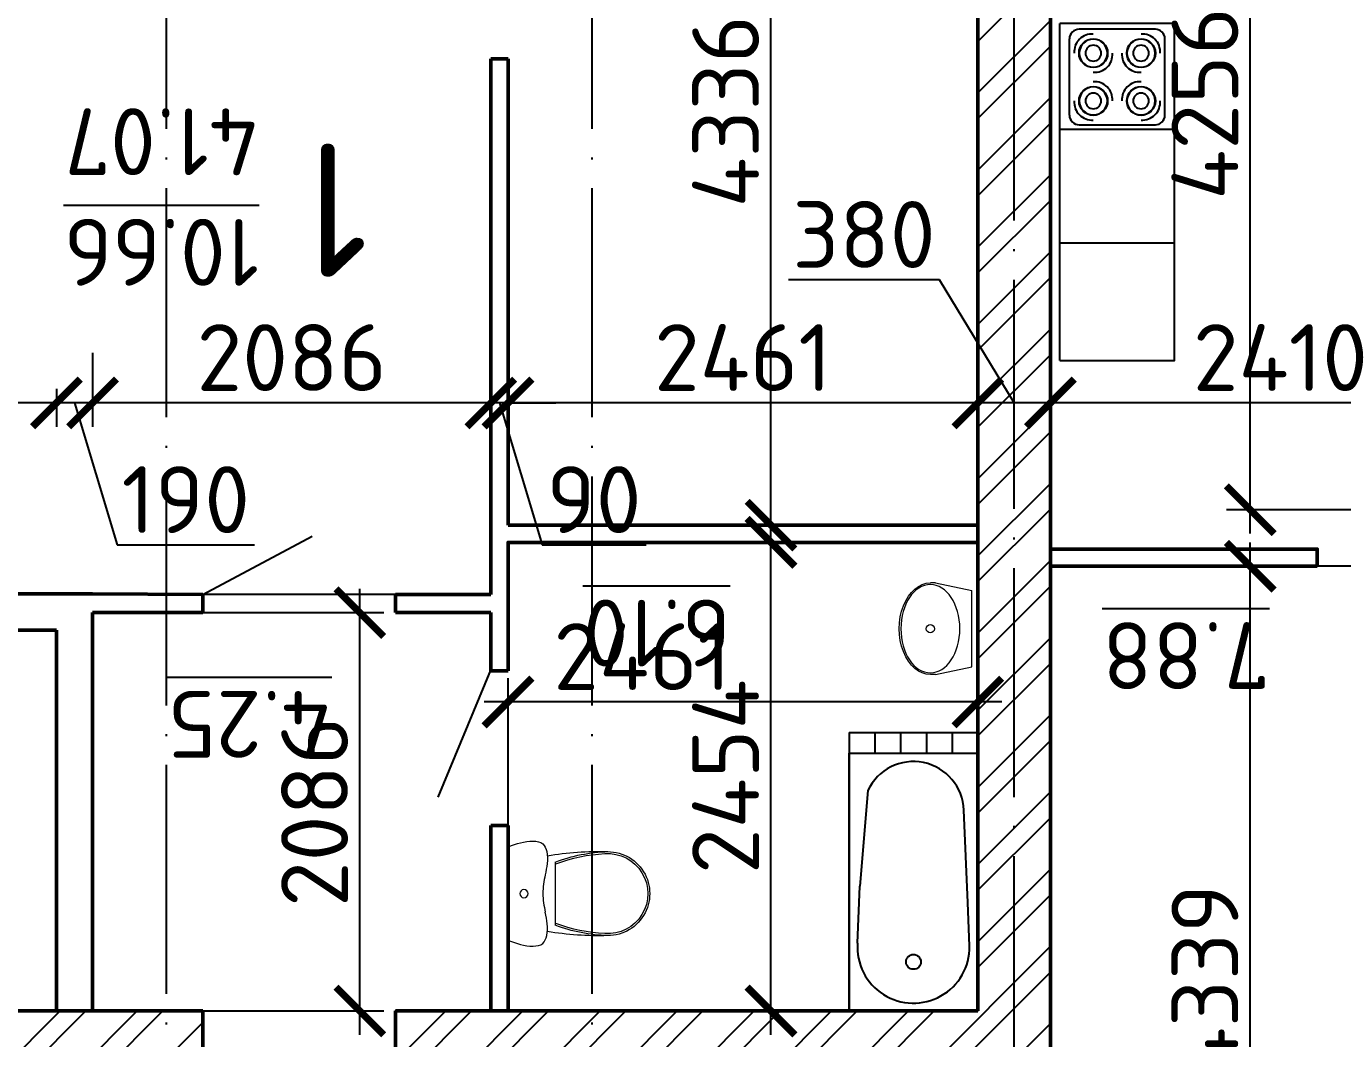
# Model space of a CAD drawing. Header units: millimetres. Extents: x -121275 to -95372, y 16759 to 40426.
# Drawn here: x -119533.9 to -119465, y 38768.8 to 38821.8 of the extents above; entities that cross this region are included whole.
import ezdxf

# ---------------------------------------------------------------- set-up
doc = ezdxf.new("R2010")
doc.units = ezdxf.units.MM
doc.header["$LTSCALE"] = 0.5
doc.linetypes.add('ACAD_ISO04W100', pattern=[30, 24, -3, 0, -3])
for name, color, linetype, lineweight in [('02', 5, 'Continuous', 18), ('построения', 6, 'Continuous', 25), ('Сантехника', 255, 'Continuous', 15), ('ТОНКИЕе', 7, 'Continuous', 25)]:
    doc.layers.add(name, color=color, linetype=linetype, lineweight=lineweight)
for name, color, linetype in [('kuhnja', 190, 'Continuous'), ('оси', 7, 'ACAD_ISO04W100'), ('размеры', 7, 'Continuous'), ('тонкие', 7, 'Continuous')]:
    doc.layers.add(name, color=color, linetype=linetype)
doc.styles.add('Наклонный', font='isocpeur.ttf', dxfattribs={"height": 3.5})
doc.dimstyles.new('СТРОИТЕЛЬНЫЙ', dxfattribs={"dimtxt": 3.5, "dimasz": 2.5, "dimexe": 1.25, "dimexo": 0.625, "dimtad": 1, "dimdec": 0, "dimlfac": 100, "dimdsep": 46, "dimtxsty": 'Наклонный', "dimblk1": 'ARCHTICK', "dimblk2": 'ARCHTICK', "dimsah": 1, "dimcen": 0, "dimdle": 1.25, "dimadec": 0, "dimazin": 0, "dimtfac": 0.75, "dimtdec": 0, "dimtmove": 0, "dimatfit": 3, "dimldrblk": 'ARCHTICK', "dimfxl": 1, "dimtolj": 1, "dimtzin": 0, "dimarcsym": 0})
pattern_1 = [(225, (-239619.492, 77178.1024), (2.02055763, -2.02055763), []), (225, (-239620.839, 77178.1024), (2.02055763, -2.02055763), [])]

# ---------------------------------------------------------------- blocks, each defined once
blk = doc.blocks.new('A$C010B7E6C')
at = {"layer": 'Сантехника'}
for p, q in [((738.7, 520.7), (738.7, 29.3)), ((493.7, 440.5), (493.7, 109.6))]:
    blk.add_line(p, q, dxfattribs=at)
blk.add_circle((657.8, 275), 21.7, dxfattribs=at)
for centre, radius, start, end in [((218.7, 275), 220, 85.79897, 274.20103), ((218.7, 275), 210, 85.79897, 274.20103), ((266.3, -1145.5), 1641.2, 80.55729, 91.66188), ((196.2, -339.2), 834.5, 69.11151, 88.45313), ((196.1, -339.3), 824.6, 69.11242, 87.36208), ((196.2, 889.2), 834.5, 271.54687, 290.88849), ((266.3, 1695.5), 1641.2, 268.33812, 279.44271), ((196.1, 889.3), 824.6, 272.63792, 290.88758)]:
    blk.add_arc(centre, radius, start, end, dxfattribs=at)
for points in [[(738.7, 520.7), (608.7, 550), (558.7, 536.1), (538.7, 495), (546.7, 372.7)], [(546.7, 372.7), (558.7, 275), (546.5, 177.3)], [(738.7, 29.3), (608.7, 0), (558.7, 14), (538.7, 55), (546.5, 177.3)]]:
    blk.add_spline(points, degree=3, dxfattribs=at)
blk = doc.blocks.new('A$C456D3840')
at = {"layer": 'Сантехника'}
for p, q in [((189.3, 480), (162.4, 480)), ((189.3, 480), (379.3, 440.1)), ((379.3, 39.9), (379.3, 440.1)), ((189.3, 0), (162.4, 0)), ((189.3, 0), (379.3, 39.9))]:
    blk.add_line(p, q, dxfattribs=at)
blk.add_circle((162.4, 240), 21.7, dxfattribs=at)
at = {"layer": 'Сантехника', "extrusion": (0, 0, -1)}
blk.add_ellipse((162.4, 240), major_axis=(0, -240), ratio=0.679586, start_param=0, end_param=3.141593, dxfattribs=at)
blk.add_ellipse((162.4, 240), major_axis=(0, -231.3), ratio=0.667472, dxfattribs=at)
blk = doc.blocks.new('_ArchTick')
at = {"color": 0, "linetype": 'ByBlock', "const_width": 0.15}
blk.add_lwpolyline([(-0.5, -0.5), (0.5, 0.5)], dxfattribs=at)
blk = doc.blocks.new('*D1226')
at = {"layer": 'Defpoints', "color": 0, "transparency": 16777216}
for p in [(-119480.276, 38806.752), (-119456.175, 38805.148), (-119480.276, 38802.048)]:
    blk.add_point(p, dxfattribs=at)
at = {"layer": 'размеры', "color": 0, "lineweight": -2, "transparency": 16777216}
for p, q in [((-119480.276, 38806.127), (-119480.276, 38800.798)), ((-119456.175, 38804.523), (-119456.175, 38800.798)), ((-119454.925, 38802.048), (-119481.526, 38802.048))]:
    blk.add_line(p, q, dxfattribs=at)
at = {"layer": 'размеры', "color": 0, "lineweight": -2, "transparency": 16777216, "xscale": 2.5, "yscale": 2.5, "zscale": 2.5, "rotation": 180}
blk.add_blockref('_ArchTick', (-119480.276, 38802.048), dxfattribs=at)
at = {"layer": 'размеры', "color": 0, "lineweight": -2, "transparency": 16777216, "xscale": 2.5, "yscale": 2.5, "zscale": 2.5}
blk.add_blockref('_ArchTick', (-119456.175, 38802.048), dxfattribs=at)
at = {"layer": 'размеры', "color": 0, "transparency": 16777216, "insert": (-119468.225, 38804.423), "char_height": 3.5, "attachment_point": 5, "style": 'Наклонный'}
blk.add_mtext('\\A1;2410', dxfattribs=at)
blk = doc.blocks.new('*D1227')
at = {"layer": 'Defpoints', "color": 0, "transparency": 16777216}
for p in [(-119484.076, 38808.005), (-119480.276, 38806.752), (-119484.076, 38802.048)]:
    blk.add_point(p, dxfattribs=at)
at = {"layer": 'размеры', "color": 0, "lineweight": -2, "transparency": 16777216}
for p, q in [((-119486.09, 38808.495), (-119493.99, 38808.495)), ((-119482.176, 38802.048), (-119486.09, 38808.495)), ((-119484.076, 38807.38), (-119484.076, 38800.798)), ((-119480.276, 38806.127), (-119480.276, 38800.798)), ((-119479.026, 38802.048), (-119485.326, 38802.048))]:
    blk.add_line(p, q, dxfattribs=at)
at = {"layer": 'размеры', "color": 0, "lineweight": -2, "transparency": 16777216, "xscale": 2.5, "yscale": 2.5, "zscale": 2.5, "rotation": 180}
blk.add_blockref('_ArchTick', (-119484.076, 38802.048), dxfattribs=at)
at = {"layer": 'размеры', "color": 0, "lineweight": -2, "transparency": 16777216, "xscale": 2.5, "yscale": 2.5, "zscale": 2.5}
blk.add_blockref('_ArchTick', (-119480.276, 38802.048), dxfattribs=at)
at = {"layer": 'размеры', "color": 0, "transparency": 16777216, "insert": (-119490.04, 38810.87), "char_height": 3.5, "attachment_point": 5, "style": 'Наклонный'}
blk.add_mtext('\\A1;380', dxfattribs=at)
blk = doc.blocks.new('*D1228')
at = {"layer": 'Defpoints', "color": 0, "transparency": 16777216}
for p in [(-119508.689, 38808.005), (-119484.076, 38808.005), (-119508.689, 38802.048)]:
    blk.add_point(p, dxfattribs=at)
at = {"layer": 'размеры', "color": 0, "lineweight": -2, "transparency": 16777216}
for p, q in [((-119508.689, 38807.38), (-119508.689, 38800.798)), ((-119484.076, 38807.38), (-119484.076, 38800.798)), ((-119482.826, 38802.048), (-119509.939, 38802.048))]:
    blk.add_line(p, q, dxfattribs=at)
at = {"layer": 'размеры', "color": 0, "lineweight": -2, "transparency": 16777216, "xscale": 2.5, "yscale": 2.5, "zscale": 2.5, "rotation": 180}
blk.add_blockref('_ArchTick', (-119508.689, 38802.048), dxfattribs=at)
at = {"layer": 'размеры', "color": 0, "lineweight": -2, "transparency": 16777216, "xscale": 2.5, "yscale": 2.5, "zscale": 2.5}
blk.add_blockref('_ArchTick', (-119484.076, 38802.048), dxfattribs=at)
at = {"layer": 'размеры', "color": 0, "transparency": 16777216, "insert": (-119496.382, 38804.423), "char_height": 3.5, "attachment_point": 5, "style": 'Наклонный'}
blk.add_mtext('\\A1;2461', dxfattribs=at)
blk = doc.blocks.new('*D1229')
at = {"layer": 'Defpoints', "color": 0, "transparency": 16777216}
for p in [(-119508.689, 38808.005), (-119509.589, 38804.322), (-119509.589, 38802.048)]:
    blk.add_point(p, dxfattribs=at)
at = {"layer": 'размеры', "color": 0, "lineweight": -2, "transparency": 16777216}
for p, q in [((-119508.689, 38807.38), (-119508.689, 38800.798)), ((-119509.589, 38803.697), (-119509.589, 38800.798)), ((-119509.589, 38802.048), (-119512.089, 38802.048)), ((-119508.689, 38802.048), (-119509.589, 38802.048)), ((-119508.689, 38802.048), (-119509.589, 38802.048)), ((-119509.139, 38802.048), (-119506.908, 38794.61)), ((-119508.689, 38802.048), (-119506.189, 38802.048)), ((-119506.908, 38794.61), (-119501.458, 38794.61))]:
    blk.add_line(p, q, dxfattribs=at)
at = {"layer": 'размеры', "color": 0, "lineweight": -2, "transparency": 16777216, "xscale": 2.5, "yscale": 2.5, "zscale": 2.5}
blk.add_blockref('_ArchTick', (-119509.589, 38802.048), dxfattribs=at)
at = {"layer": 'размеры', "color": 0, "lineweight": -2, "transparency": 16777216, "xscale": 2.5, "yscale": 2.5, "zscale": 2.5, "rotation": 180}
blk.add_blockref('_ArchTick', (-119508.689, 38802.048), dxfattribs=at)
at = {"layer": 'размеры', "color": 0, "transparency": 16777216, "insert": (-119504.183, 38796.985), "char_height": 3.5, "attachment_point": 5, "style": 'Наклонный'}
blk.add_mtext('\\A1;90', dxfattribs=at)
blk = doc.blocks.new('*D1230')
at = {"layer": 'Defpoints', "color": 0, "transparency": 16777216}
for p in [(-119509.589, 38804.322), (-119530.449, 38803.406), (-119530.449, 38802.048)]:
    blk.add_point(p, dxfattribs=at)
at = {"layer": 'размеры', "color": 0, "lineweight": -2, "transparency": 16777216}
for p, q in [((-119509.589, 38803.697), (-119509.589, 38800.798)), ((-119530.449, 38802.781), (-119530.449, 38800.798)), ((-119508.339, 38802.048), (-119531.699, 38802.048))]:
    blk.add_line(p, q, dxfattribs=at)
at = {"layer": 'размеры', "color": 0, "lineweight": -2, "transparency": 16777216, "xscale": 2.5, "yscale": 2.5, "zscale": 2.5, "rotation": 180}
blk.add_blockref('_ArchTick', (-119530.449, 38802.048), dxfattribs=at)
at = {"layer": 'размеры', "color": 0, "lineweight": -2, "transparency": 16777216, "xscale": 2.5, "yscale": 2.5, "zscale": 2.5}
blk.add_blockref('_ArchTick', (-119509.589, 38802.048), dxfattribs=at)
at = {"layer": 'размеры', "color": 0, "transparency": 16777216, "insert": (-119520.019, 38804.423), "char_height": 3.5, "attachment_point": 5, "style": 'Наклонный'}
blk.add_mtext('\\A1;2086', dxfattribs=at)
blk = doc.blocks.new('*D1231')
at = {"layer": 'Defpoints', "color": 0, "transparency": 16777216}
for p in [(-119530.449, 38805.306), (-119532.349, 38803.406), (-119532.349, 38802.048)]:
    blk.add_point(p, dxfattribs=at)
at = {"layer": 'размеры', "color": 0, "lineweight": -2, "transparency": 16777216}
for p, q in [((-119530.449, 38804.681), (-119530.449, 38800.798)), ((-119532.349, 38802.781), (-119532.349, 38800.798)), ((-119529.199, 38802.048), (-119533.599, 38802.048)), ((-119531.399, 38802.048), (-119529.168, 38794.61)), ((-119529.168, 38794.61), (-119521.968, 38794.61))]:
    blk.add_line(p, q, dxfattribs=at)
at = {"layer": 'размеры', "color": 0, "lineweight": -2, "transparency": 16777216, "xscale": 2.5, "yscale": 2.5, "zscale": 2.5, "rotation": 180}
blk.add_blockref('_ArchTick', (-119532.349, 38802.048), dxfattribs=at)
at = {"layer": 'размеры', "color": 0, "lineweight": -2, "transparency": 16777216, "xscale": 2.5, "yscale": 2.5, "zscale": 2.5}
blk.add_blockref('_ArchTick', (-119530.449, 38802.048), dxfattribs=at)
at = {"layer": 'размеры', "color": 0, "transparency": 16777216, "insert": (-119525.568, 38796.985), "char_height": 3.5, "attachment_point": 5, "style": 'Наклонный'}
blk.add_mtext('\\A1;190', dxfattribs=at)
blk = doc.blocks.new('*D1232')
at = {"layer": 'Defpoints', "color": 0, "transparency": 16777216}
for p in [(-119552.276, 38803.406), (-119532.349, 38803.406), (-119552.276, 38802.048)]:
    blk.add_point(p, dxfattribs=at)
at = {"layer": 'размеры', "color": 0, "lineweight": -2, "transparency": 16777216}
for p, q in [((-119552.276, 38802.781), (-119552.276, 38800.798)), ((-119532.349, 38802.781), (-119532.349, 38800.798)), ((-119531.099, 38802.048), (-119553.526, 38802.048))]:
    blk.add_line(p, q, dxfattribs=at)
at = {"layer": 'размеры', "color": 0, "lineweight": -2, "transparency": 16777216, "xscale": 2.5, "yscale": 2.5, "zscale": 2.5, "rotation": 180}
blk.add_blockref('_ArchTick', (-119552.276, 38802.048), dxfattribs=at)
at = {"layer": 'размеры', "color": 0, "lineweight": -2, "transparency": 16777216, "xscale": 2.5, "yscale": 2.5, "zscale": 2.5}
blk.add_blockref('_ArchTick', (-119532.349, 38802.048), dxfattribs=at)
at = {"layer": 'размеры', "color": 0, "transparency": 16777216, "insert": (-119542.312, 38804.423), "char_height": 3.5, "attachment_point": 5, "style": 'Наклонный'}
blk.add_mtext('\\A1;1993', dxfattribs=at)
blk = doc.blocks.new('*D1258')
at = {"layer": 'Defpoints', "color": 0, "transparency": 16777216}
for p in [(-119469.804, 38793.494), (-119458.586, 38793.494), (-119472.564, 38750.103)]:
    blk.add_point(p, dxfattribs=at)
at = {"layer": 'размеры', "color": 0, "lineweight": -2, "transparency": 16777216}
for p, q in [((-119469.804, 38748.853), (-119469.804, 38794.744)), ((-119459.211, 38793.494), (-119471.054, 38793.494)), ((-119471.939, 38750.103), (-119468.554, 38750.103))]:
    blk.add_line(p, q, dxfattribs=at)
at = {"layer": 'размеры', "color": 0, "lineweight": -2, "transparency": 16777216, "xscale": 2.5, "yscale": 2.5, "zscale": 2.5}
for p, rotation in [((-119469.804, 38793.494), 90), ((-119469.804, 38750.103), 270)]:
    blk.add_blockref('_ArchTick', p, dxfattribs=dict(at, rotation=rotation))
at = {"layer": 'размеры', "color": 0, "transparency": 16777216, "insert": (-119472.179, 38771.799), "char_height": 3.5, "attachment_point": 5, "rotation": 90, "style": 'Наклонный'}
blk.add_mtext('\\A1;4339', dxfattribs=at)
blk = doc.blocks.new('*D1259')
at = {"layer": 'Defpoints', "color": 0, "transparency": 16777216}
for p in [(-119469.804, 38839.014), (-119443.705, 38839.014), (-119443.705, 38796.457)]:
    blk.add_point(p, dxfattribs=at)
at = {"layer": 'размеры', "color": 0, "lineweight": -2, "transparency": 16777216}
for p, q in [((-119469.804, 38795.207), (-119469.804, 38840.264)), ((-119444.33, 38839.014), (-119471.054, 38839.014)), ((-119444.33, 38796.457), (-119471.054, 38796.457))]:
    blk.add_line(p, q, dxfattribs=at)
at = {"layer": 'размеры', "color": 0, "lineweight": -2, "transparency": 16777216, "xscale": 2.5, "yscale": 2.5, "zscale": 2.5}
for p, rotation in [((-119469.804, 38839.014), 90), ((-119469.804, 38796.457), 270)]:
    blk.add_blockref('_ArchTick', p, dxfattribs=dict(at, rotation=rotation))
at = {"layer": 'размеры', "color": 0, "transparency": 16777216, "insert": (-119472.179, 38817.735), "char_height": 3.5, "attachment_point": 5, "rotation": 90, "style": 'Наклонный'}
blk.add_mtext('\\A1;4256', dxfattribs=at)
blk = doc.blocks.new('*D1436')
at = {"layer": 'Defpoints', "color": 0, "transparency": 16777216}
for p in [(-119494.913, 38839.003), (-119484.076, 38839.003), (-119484.076, 38795.647)]:
    blk.add_point(p, dxfattribs=at)
at = {"layer": 'размеры', "color": 0, "lineweight": -2, "transparency": 16777216}
for p, q in [((-119494.913, 38794.397), (-119494.913, 38840.253)), ((-119484.701, 38839.003), (-119496.163, 38839.003)), ((-119484.701, 38795.647), (-119496.163, 38795.647))]:
    blk.add_line(p, q, dxfattribs=at)
at = {"layer": 'размеры', "color": 0, "lineweight": -2, "transparency": 16777216, "xscale": 2.5, "yscale": 2.5, "zscale": 2.5}
for p, rotation in [((-119494.913, 38839.003), 90), ((-119494.913, 38795.647), 270)]:
    blk.add_blockref('_ArchTick', p, dxfattribs=dict(at, rotation=rotation))
at = {"layer": 'размеры', "color": 0, "transparency": 16777216, "insert": (-119497.288, 38817.325), "char_height": 3.5, "attachment_point": 5, "rotation": 90, "style": 'Наклонный'}
blk.add_mtext('\\A1;4336', dxfattribs=at)
blk = doc.blocks.new('*D1260')
at = {"layer": 'Defpoints', "color": 0, "transparency": 16777216}
for p in [(-119507.594, 38794.747), (-119494.913, 38794.747), (-119507.594, 38770.203)]:
    blk.add_point(p, dxfattribs=at)
at = {"layer": 'размеры', "color": 0, "lineweight": -2, "transparency": 16777216}
for p, q in [((-119494.913, 38768.953), (-119494.913, 38795.997)), ((-119506.969, 38794.747), (-119493.663, 38794.747)), ((-119506.969, 38770.203), (-119493.663, 38770.203))]:
    blk.add_line(p, q, dxfattribs=at)
at = {"layer": 'размеры', "color": 0, "lineweight": -2, "transparency": 16777216, "xscale": 2.5, "yscale": 2.5, "zscale": 2.5}
for p, rotation in [((-119494.913, 38794.747), 90), ((-119494.913, 38770.203), 270)]:
    blk.add_blockref('_ArchTick', p, dxfattribs=dict(at, rotation=rotation))
at = {"layer": 'размеры', "color": 0, "transparency": 16777216, "insert": (-119497.288, 38782.475), "char_height": 3.5, "attachment_point": 5, "rotation": 90, "style": 'Наклонный'}
blk.add_mtext('\\A1;2454', dxfattribs=at)
blk = doc.blocks.new('*D1437')
at = {"layer": 'Defpoints', "color": 0, "transparency": 16777216}
for p in [(-119508.689, 38786.387), (-119508.689, 38770.203), (-119484.076, 38770.203)]:
    blk.add_point(p, dxfattribs=at)
at = {"layer": 'размеры', "color": 0, "lineweight": -2, "transparency": 16777216}
for p, q in [((-119508.689, 38770.828), (-119508.689, 38787.637)), ((-119484.076, 38770.828), (-119484.076, 38787.637)), ((-119482.826, 38786.387), (-119509.939, 38786.387))]:
    blk.add_line(p, q, dxfattribs=at)
at = {"layer": 'размеры', "color": 0, "lineweight": -2, "transparency": 16777216, "xscale": 2.5, "yscale": 2.5, "zscale": 2.5, "rotation": 180}
blk.add_blockref('_ArchTick', (-119508.689, 38786.387), dxfattribs=at)
at = {"layer": 'размеры', "color": 0, "lineweight": -2, "transparency": 16777216, "xscale": 2.5, "yscale": 2.5, "zscale": 2.5}
blk.add_blockref('_ArchTick', (-119484.076, 38786.387), dxfattribs=at)
at = {"layer": 'размеры', "color": 0, "transparency": 16777216, "insert": (-119501.658, 38788.762), "char_height": 3.5, "attachment_point": 5, "style": 'Наклонный'}
blk.add_mtext('\\A1;2461', dxfattribs=at)
blk = doc.blocks.new('*D1438')
at = {"layer": 'Defpoints', "color": 0, "transparency": 16777216}
for p in [(-119530.449, 38791.065), (-119516.447, 38791.065), (-119530.449, 38770.203)]:
    blk.add_point(p, dxfattribs=at)
at = {"layer": 'размеры', "color": 0, "lineweight": -2, "transparency": 16777216}
for p, q in [((-119516.447, 38768.953), (-119516.447, 38792.315)), ((-119529.824, 38791.065), (-119515.197, 38791.065)), ((-119529.824, 38770.203), (-119515.197, 38770.203))]:
    blk.add_line(p, q, dxfattribs=at)
at = {"layer": 'размеры', "color": 0, "lineweight": -2, "transparency": 16777216, "xscale": 2.5, "yscale": 2.5, "zscale": 2.5}
for p, rotation in [((-119516.447, 38791.065), 90), ((-119516.447, 38770.203), 270)]:
    blk.add_blockref('_ArchTick', p, dxfattribs=dict(at, rotation=rotation))
at = {"layer": 'размеры', "color": 0, "transparency": 16777216, "insert": (-119518.822, 38780.634), "char_height": 3.5, "attachment_point": 5, "rotation": 90, "style": 'Наклонный'}
blk.add_mtext('\\A1;2086', dxfattribs=at)
blk = doc.blocks.new('*D1263')
at = {"layer": 'Defpoints', "color": 0, "transparency": 16777216}
for p in [(-119537.758, 38839.023), (-119510.637, 38839.023), (-119510.637, 38792.013)]:
    blk.add_point(p, dxfattribs=at)
at = {"layer": 'размеры', "color": 0, "lineweight": -2, "transparency": 16777216}
for p, q in [((-119537.758, 38790.763), (-119537.758, 38840.273)), ((-119511.262, 38839.023), (-119539.008, 38839.023)), ((-119511.262, 38792.013), (-119539.008, 38792.013))]:
    blk.add_line(p, q, dxfattribs=at)
at = {"layer": 'размеры', "color": 0, "lineweight": -2, "transparency": 16777216, "xscale": 2.5, "yscale": 2.5, "zscale": 2.5}
for p, rotation in [((-119537.758, 38839.023), 90), ((-119537.758, 38792.013), 270)]:
    blk.add_blockref('_ArchTick', p, dxfattribs=dict(at, rotation=rotation))
at = {"layer": 'размеры', "color": 0, "transparency": 16777216, "insert": (-119540.133, 38815.518), "char_height": 3.5, "attachment_point": 5, "rotation": 90, "style": 'Наклонный'}
blk.add_mtext('\\A1;4701', dxfattribs=at)

msp = doc.modelspace()

# ---------------------------------------------------------------- hatches: boundary and pattern name
at = {"layer": 'тонкие', "transparency": 33554687}
h = msp.add_hatch(dxfattribs=at)
h.set_pattern_fill('ANSI32', color=6, scale=0.3, angle=180)
h.set_pattern_definition(pattern_1)
h.paths.add_polyline_path([(-119480.276, 38756.303), (-119484.076, 38756.239), (-119484.076, 38745.003), (-119480.276, 38745.003)])
h.paths.add_polyline_path([(-119480.276, 38766.403), (-119514.576, 38766.403), (-119514.576, 38770.203), (-119484.076, 38770.203), (-119484.076, 38839.003), (-119492.845, 38839.01), (-119492.845, 38840.303), (-119465.651, 38840.303), (-119465.651, 38839.016), (-119480.276, 38839.029)])
h = msp.add_hatch(dxfattribs=at)
h.set_pattern_fill('ANSI32', color=6, scale=0.3, angle=180)
h.set_pattern_definition(pattern_1)
h.paths.add_polyline_path([(-119524.676, 38746.503), (-119504.276, 38746.503), (-119504.276, 38749.003), (-119524.676, 38749.003)])
h.paths.add_polyline_path([(-119504.276, 38746.503), (-119501.675, 38746.503), (-119501.675, 38749.003), (-119504.276, 38749.003)])
h.paths.add_polyline_path([(-119535.727, 38746.503), (-119526.576, 38746.503), (-119526.576, 38749.003), (-119535.727, 38749.003)])
h.paths.add_polyline_path([(-119535.727, 38745.203), (-119528.476, 38745.203), (-119528.476, 38705.303), (-119526.576, 38705.303), (-119526.576, 38746.503), (-119535.727, 38746.503)])
h.paths.add_polyline_path([(-119526.576, 38746.503), (-119524.676, 38746.503), (-119524.676, 38749.003), (-119526.576, 38749.003)])
h.paths.add_polyline_path([(-119554.176, 38746.503), (-119547.827, 38746.503), (-119547.827, 38749.003), (-119553.676, 38749.003), (-119553.676, 38751.629), (-119554.176, 38751.629)])
h.paths.add_polyline_path([(-119557.476, 38746.503), (-119554.176, 38746.503), (-119554.176, 38751.629), (-119557.476, 38751.629)])
h.paths.add_polyline_path([(-119554.176, 38705.303), (-119553.676, 38705.303), (-119553.676, 38706.603), (-119553.676, 38745.203), (-119547.827, 38745.203), (-119547.827, 38746.503), (-119554.176, 38746.503)])
h.paths.add_polyline_path([(-119557.476, 38706.603), (-119564.641, 38706.603), (-119564.641, 38705.303), (-119554.176, 38705.303), (-119554.176, 38746.503), (-119557.476, 38746.503)])
h.paths.add_polyline_path([(-119464.276, 38768.303), (-119411.376, 38768.303), (-119411.376, 38770.203), (-119464.276, 38770.203)])
h.paths.add_polyline_path([(-119464.276, 38766.403), (-119462.376, 38766.403), (-119411.376, 38766.403), (-119411.376, 38768.303), (-119464.276, 38768.303)])
h.paths.add_polyline_path([(-119537.176, 38768.303), (-119526.576, 38768.303), (-119526.576, 38770.203), (-119530.449, 38770.203), (-119537.176, 38770.203)])
h.paths.add_polyline_path([(-119537.176, 38766.403), (-119526.576, 38766.403), (-119526.576, 38768.303), (-119537.176, 38768.303)])
h.paths.add_polyline_path([(-119526.576, 38766.403), (-119524.676, 38766.403), (-119524.676, 38768.303), (-119526.576, 38768.303)])
h.paths.add_polyline_path([(-119526.576, 38768.303), (-119524.676, 38768.303), (-119524.676, 38770.203), (-119526.576, 38770.203)])
h.paths.add_polyline_path([(-119554.176, 38768.303), (-119547.276, 38768.303), (-119547.276, 38770.203), (-119552.276, 38770.203), (-119552.276, 38774.132), (-119554.176, 38774.132)])
h.paths.add_polyline_path([(-119554.176, 38761.729), (-119553.676, 38761.729), (-119553.676, 38766.403), (-119547.276, 38766.403), (-119547.276, 38768.303), (-119554.176, 38768.303)])
h.paths.add_polyline_path([(-119556.076, 38770.203), (-119649.438, 38770.203), (-119649.438, 38768.303), (-119554.176, 38768.303), (-119554.176, 38774.132), (-119556.076, 38774.132)])
h.paths.add_polyline_path([(-119649.438, 38766.403), (-119557.476, 38766.403), (-119557.476, 38761.729), (-119554.176, 38761.729), (-119554.176, 38768.303), (-119649.438, 38768.303)])
h.paths.add_polyline_path([(-119482.176, 38705.303), (-119480.276, 38705.303), (-119480.276, 38745.003), (-119482.176, 38745.003)])
h.paths.add_polyline_path([(-119484.076, 38705.303), (-119482.176, 38705.303), (-119482.176, 38745.003), (-119484.076, 38745.003)])
h.paths.add_polyline_path([(-119482.176, 38693.703), (-119480.276, 38693.703), (-119480.276, 38705.303), (-119482.176, 38705.303)])
h.paths.add_polyline_path([(-119484.076, 38693.703), (-119482.176, 38693.703), (-119482.176, 38705.303), (-119484.076, 38705.303)])
h.paths.add_polyline_path([(-119524.676, 38705.303), (-119524.676, 38746.503), (-119526.576, 38746.503), (-119526.576, 38705.303)])

# ---------------------------------------------------------------- linework, layer by layer
at = {"layer": 'kuhnja', "color": 6, "linetype": 'Continuous'}
for p, q in [((-119480.276, 38821.429), (-119480.276, 38839.029)), ((-119480.276, 38803.266), (-119480.276, 38821.429)), ((-119479.776, 38804.266), (-119479.776, 38821.929))]:
    msp.add_line(p, q, dxfattribs=at)
at = {"layer": 'kuhnja', "color": 6, "ltscale": 600}
msp.add_line((-119479.276, 38817.116), (-119479.276, 38821.116), dxfattribs=at)
msp.add_lwpolyline([(-119479.276, 38817.116, 0.414214), (-119478.776, 38816.616), (-119474.776, 38816.616, 0.414214), (-119474.276, 38817.116), (-119474.276, 38821.116, 0.414214), (-119474.776, 38821.616), (-119478.776, 38821.616, 0.414214), (-119479.276, 38821.116)], format="xyb", dxfattribs=at)
for points in [[(-119478.026, 38819.628, 1), (-119478.026, 38821.103, 1)], [(-119478.026, 38820.778, 1), (-119478.026, 38819.953, 1)], [(-119475.526, 38821.103, 1), (-119475.526, 38819.628, 1)], [(-119475.526, 38819.953, 1), (-119475.526, 38820.778, 1)], [(-119478.026, 38818.603, 1), (-119478.026, 38817.128, 1)], [(-119475.526, 38818.603, 1), (-119475.526, 38817.128, 1)], [(-119478.026, 38818.278, 1), (-119478.026, 38817.453, 1)], [(-119475.526, 38817.453, 1), (-119475.526, 38818.278, 1)]]:
    msp.add_lwpolyline(points, format="xyb", close=True, dxfattribs=at)
for centre in [(-119478.026, 38820.366), (-119475.526, 38820.366), (-119478.026, 38817.866), (-119475.526, 38817.866)]:
    msp.add_circle(centre, 0.75, dxfattribs=at)
for centre, start, end in [((-119478.099, 38820.439), 85.49745, 184.50255), ((-119475.453, 38820.439), 355.49745, 94.50255), ((-119477.953, 38820.293), 265.49745, 4.50255), ((-119475.599, 38820.293), 175.49745, 274.50255), ((-119477.953, 38817.939), 355.49745, 94.50255), ((-119475.599, 38817.939), 85.49745, 184.50255), ((-119478.099, 38817.793), 175.49745, 274.50255), ((-119475.453, 38817.793), 265.49745, 4.50255)]:
    msp.add_arc(centre, 0.93, start, end, dxfattribs=at)
at = {"layer": 'оси', "color": 0}
for points in [[(-119526.576, 38650.303), (-119526.576, 38840.303)], [(-119504.276, 38650.303), (-119504.276, 38840.303)], [(-119482.176, 38766.303), (-119482.176, 38840.303)]]:
    msp.add_lwpolyline(points, dxfattribs=at)
at = {"layer": 'построения', "lineweight": 50}
for points in [[(-119484.076, 38770.203), (-119484.076, 38839.003)], [(-119480.276, 38839.029), (-119480.276, 38770.203)], [(-119524.676, 38770.203), (-119537.176, 38770.203)], [(-119484.076, 38770.203), (-119514.576, 38770.203)]]:
    msp.add_lwpolyline(points, dxfattribs=at)
at = {"layer": 'тонкие', "color": 7}
for p, q in [((-119489.472, 38784.787), (-119489.472, 38783.707)), ((-119488.122, 38784.787), (-119488.122, 38783.707)), ((-119486.772, 38784.787), (-119486.772, 38783.707)), ((-119485.422, 38784.787), (-119485.422, 38783.707)), ((-119490.822, 38776.828), (-119490.822, 38783.707)), ((-119490.822, 38783.707), (-119484.072, 38783.707)), ((-119489.835, 38781.748), (-119490.252, 38776.733)), ((-119484.605, 38775.885), (-119484.81, 38780.72)), ((-119490.822, 38770.207), (-119490.822, 38776.828)), ((-119490.378, 38773.756), (-119490.252, 38776.733)), ((-119484.509, 38773.605), (-119484.605, 38775.885))]:
    msp.add_line(p, q, dxfattribs=at)
msp.add_circle((-119487.447, 38772.775), 0.388, dxfattribs=at)
for centre, radius, start, end in [((-119487.447, 38780.628), 2.638, 1.99613, 154.88084), ((-119487.447, 38773.551), 2.938, 176.00774, 1.04674)]:
    msp.add_arc(centre, radius, start, end, dxfattribs=at)
at = {"layer": 'ТОНКИЕе', "color": 6}
for points in [[(-119484.076, 38766.403), (-119484.076, 38766.403), (-119514.576, 38766.403), (-119514.576, 38770.203), (-119484.076, 38770.203), (-119484.076, 38839.003), (-119492.845, 38839.01), (-119492.845, 38840.303), (-119465.651, 38840.303), (-119465.651, 38839.024)], [(-119465.651, 38840.303), (-119465.651, 38839.016), (-119480.276, 38839.029), (-119480.276, 38766.403)], [(-119479.776, 38804.266), (-119473.776, 38804.266), (-119473.776, 38821.929), (-119479.776, 38821.929)], [(-119479.776, 38816.378), (-119473.776, 38816.378)], [(-119479.776, 38810.435), (-119473.776, 38810.435)], [(-119524.676, 38792.021), (-119518.945, 38795.072)], [(-119512.352, 38781.406), (-119509.589, 38788.047)], [(-119490.822, 38784.787), (-119490.822, 38770.207), (-119484.072, 38770.207)], [(-119490.822, 38784.787), (-119484.072, 38784.787)]]:
    msp.add_lwpolyline(points, dxfattribs=at)
at = {"layer": 'ТОНКИЕе', "color": 6, "lineweight": 50}
for points in [[(-119509.589, 38795.647), (-119509.589, 38820.076)], [(-119508.689, 38820.076), (-119509.589, 38820.076)], [(-119508.689, 38820.076), (-119508.689, 38795.647)], [(-119509.589, 38792.013), (-119509.589, 38794.747), (-119509.589, 38795.647)], [(-119508.689, 38795.647), (-119484.076, 38795.647)], [(-119508.689, 38788.02), (-119508.689, 38794.747), (-119484.076, 38794.747)], [(-119466.297, 38793.494), (-119480.276, 38793.494), (-119480.276, 38793.494), (-119480.276, 38794.394), (-119466.297, 38794.394)], [(-119530.449, 38792.048), (-119530.449, 38792.048), (-119552.276, 38792.048)], [(-119524.676, 38792.021), (-119530.449, 38792.048), (-119532.349, 38792.048)], [(-119524.676, 38792.021), (-119524.676, 38791.065)], [(-119509.589, 38792.013), (-119514.576, 38792.021)], [(-119514.576, 38791.065), (-119514.576, 38792.021)], [(-119524.676, 38770.203), (-119530.449, 38770.203), (-119530.449, 38791.065)], [(-119530.449, 38791.065), (-119524.676, 38791.065)], [(-119514.576, 38791.065), (-119509.589, 38791.065)], [(-119509.589, 38788.02), (-119509.589, 38791.065)], [(-119509.589, 38790.148), (-119509.589, 38791.065)], [(-119532.349, 38790.148), (-119552.276, 38790.148)], [(-119532.349, 38790.148), (-119532.349, 38770.203)], [(-119508.689, 38788.02), (-119509.589, 38788.02)], [(-119508.689, 38770.203), (-119509.589, 38770.203), (-119509.589, 38779.92)], [(-119509.589, 38779.92), (-119508.689, 38779.92)], [(-119484.076, 38770.203), (-119508.689, 38770.203), (-119508.689, 38779.92)], [(-119524.676, 38766.403), (-119524.676, 38770.203)], [(-119514.576, 38770.203), (-119514.576, 38766.403)], [(-119480.276, 38766.403), (-119480.276, 38770.203)]]:
    msp.add_lwpolyline(points, dxfattribs=at)
msp.add_lwpolyline([(-119466.297, 38793.494), (-119466.297, 38794.394)], close=True, dxfattribs=at)

# ---------------------------------------------------------------- block references
at = {"layer": '02', "color": 0, "ltscale": 100, "yscale": 0.01, "zscale": 0.01}
for name, p, xscale in [('A$C456D3840', (-119488.187, 38787.823), 0.01), ('A$C010B7E6C', (-119501.276, 38773.599), -0.01)]:
    msp.add_blockref(name, p, dxfattribs=dict(at, xscale=xscale))

# ---------------------------------------------------------------- texts
at = {"color": 7, "lineweight": 50, "char_height": 3.5, "attachment_point": 1, "rotation": 180, "style": 'Наклонный'}
for s, width, insert in [('{\\fISOCPEUR|b1|i0|c204|p34;41.07}', 9, (-119521.721, 38813.983)), ('\\A1;{\\H2x;1} ', 42.38036, (-119515.989, 38808.656))]:
    msp.add_mtext_dynamic_manual_height_columns(s, width=width, gutter_width=35, heights=[0], dxfattribs=dict(at, insert=insert))
at = {"color": 7, "char_height": 3.5, "attachment_point": 1, "rotation": 180, "style": 'Наклонный'}
for s, insert in [('{\\fISOCPEUR|b1|i0|c204|p34;\\L10.66}', (-119521.721, 38808.189)), ('{\\fISOCPEUR|b1|i0|c204|p34;\\L6.10}', (-119497.055, 38788.249)), ('{\\fISOCPEUR|b1|i0|c204|p34;\\L7.88}', (-119468.794, 38787.071)), ('{\\fISOCPEUR|b1|i0|c204|p34;\\L4.25}', (-119517.925, 38783.466))]:
    msp.add_mtext_dynamic_manual_height_columns(s, width=11, gutter_width=35, heights=[0], dxfattribs=dict(at, insert=insert))

# ---------------------------------------------------------------- dimensions: what is measured, and where the dimension line sits
at = {"layer": 'размеры', "color": 6}
for base, p1, p2, picture, middle in [((-119537.758, 38839.023), (-119510.637, 38792.013), (-119510.637, 38839.023), '*D1263', (-119540.133, 38815.518)), ((-119494.913, 38839.003), (-119484.076, 38795.647), (-119484.076, 38839.003), '*D1436', (-119497.288, 38817.325)), ((-119469.804, 38839.014), (-119443.705, 38796.457), (-119443.705, 38839.014), '*D1259', (-119472.179, 38817.735)), ((-119494.913, 38794.747), (-119507.594, 38770.203), (-119507.594, 38794.747), '*D1260', (-119497.288, 38782.475)), ((-119469.804, 38793.494), (-119472.564, 38750.103), (-119458.586, 38793.494), '*D1258', (-119472.179, 38771.799)), ((-119516.447, 38791.065), (-119530.449, 38770.203), (-119530.449, 38791.065), '*D1438', (-119518.822, 38780.634))]:
    dim = msp.add_linear_dim(base=base, p1=p1, p2=p2, angle=270, dimstyle='СТРОИТЕЛЬНЫЙ', dxfattribs=at)
    dim.commit()
    dim.dimension.update_dxf_attribs({"geometry": picture, "text_midpoint": middle})
dim = msp.add_linear_dim(base=(-119484.076, 38802.048), p1=(-119480.276, 38806.752), p2=(-119484.076, 38808.005), angle=180, dimstyle='СТРОИТЕЛЬНЫЙ', override={"dimtmove": 1}, dxfattribs=at)
dim.commit()
dim.dimension.update_dxf_attribs({"geometry": '*D1227', "text_midpoint": (-119486.715, 38808.495), "dimtype": 160})
for base, p1, p2, picture, middle in [((-119509.589, 38802.048), (-119508.689, 38808.005), (-119509.589, 38804.322), '*D1229', (-119506.283, 38796.985)), ((-119508.689, 38802.048), (-119484.076, 38808.005), (-119508.689, 38808.005), '*D1228', (-119496.382, 38804.423)), ((-119552.276, 38802.048), (-119532.349, 38803.406), (-119552.276, 38803.406), '*D1232', (-119542.312, 38804.423)), ((-119530.449, 38802.048), (-119509.589, 38804.322), (-119530.449, 38803.406), '*D1230', (-119520.019, 38804.423)), ((-119480.276, 38802.048), (-119456.175, 38805.148), (-119480.276, 38806.752), '*D1226', (-119468.225, 38804.423)), ((-119532.349, 38802.048), (-119530.449, 38805.306), (-119532.349, 38803.406), '*D1231', (-119528.543, 38796.985))]:
    dim = msp.add_linear_dim(base=base, p1=p1, p2=p2, angle=180, dimstyle='СТРОИТЕЛЬНЫЙ', override={"dimtmove": 1}, dxfattribs=at)
    dim.commit()
    dim.dimension.update_dxf_attribs({"geometry": picture, "text_midpoint": middle})
dim = msp.add_linear_dim(base=(-119508.689, 38786.387), p1=(-119484.076, 38770.203), p2=(-119508.689, 38770.203), angle=180, dimstyle='СТРОИТЕЛЬНЫЙ', dxfattribs=at)
dim.commit()
dim.dimension.update_dxf_attribs({"geometry": '*D1437', "text_midpoint": (-119501.658, 38786.387), "dimtype": 160})

doc.saveas('drawing.dxf')
